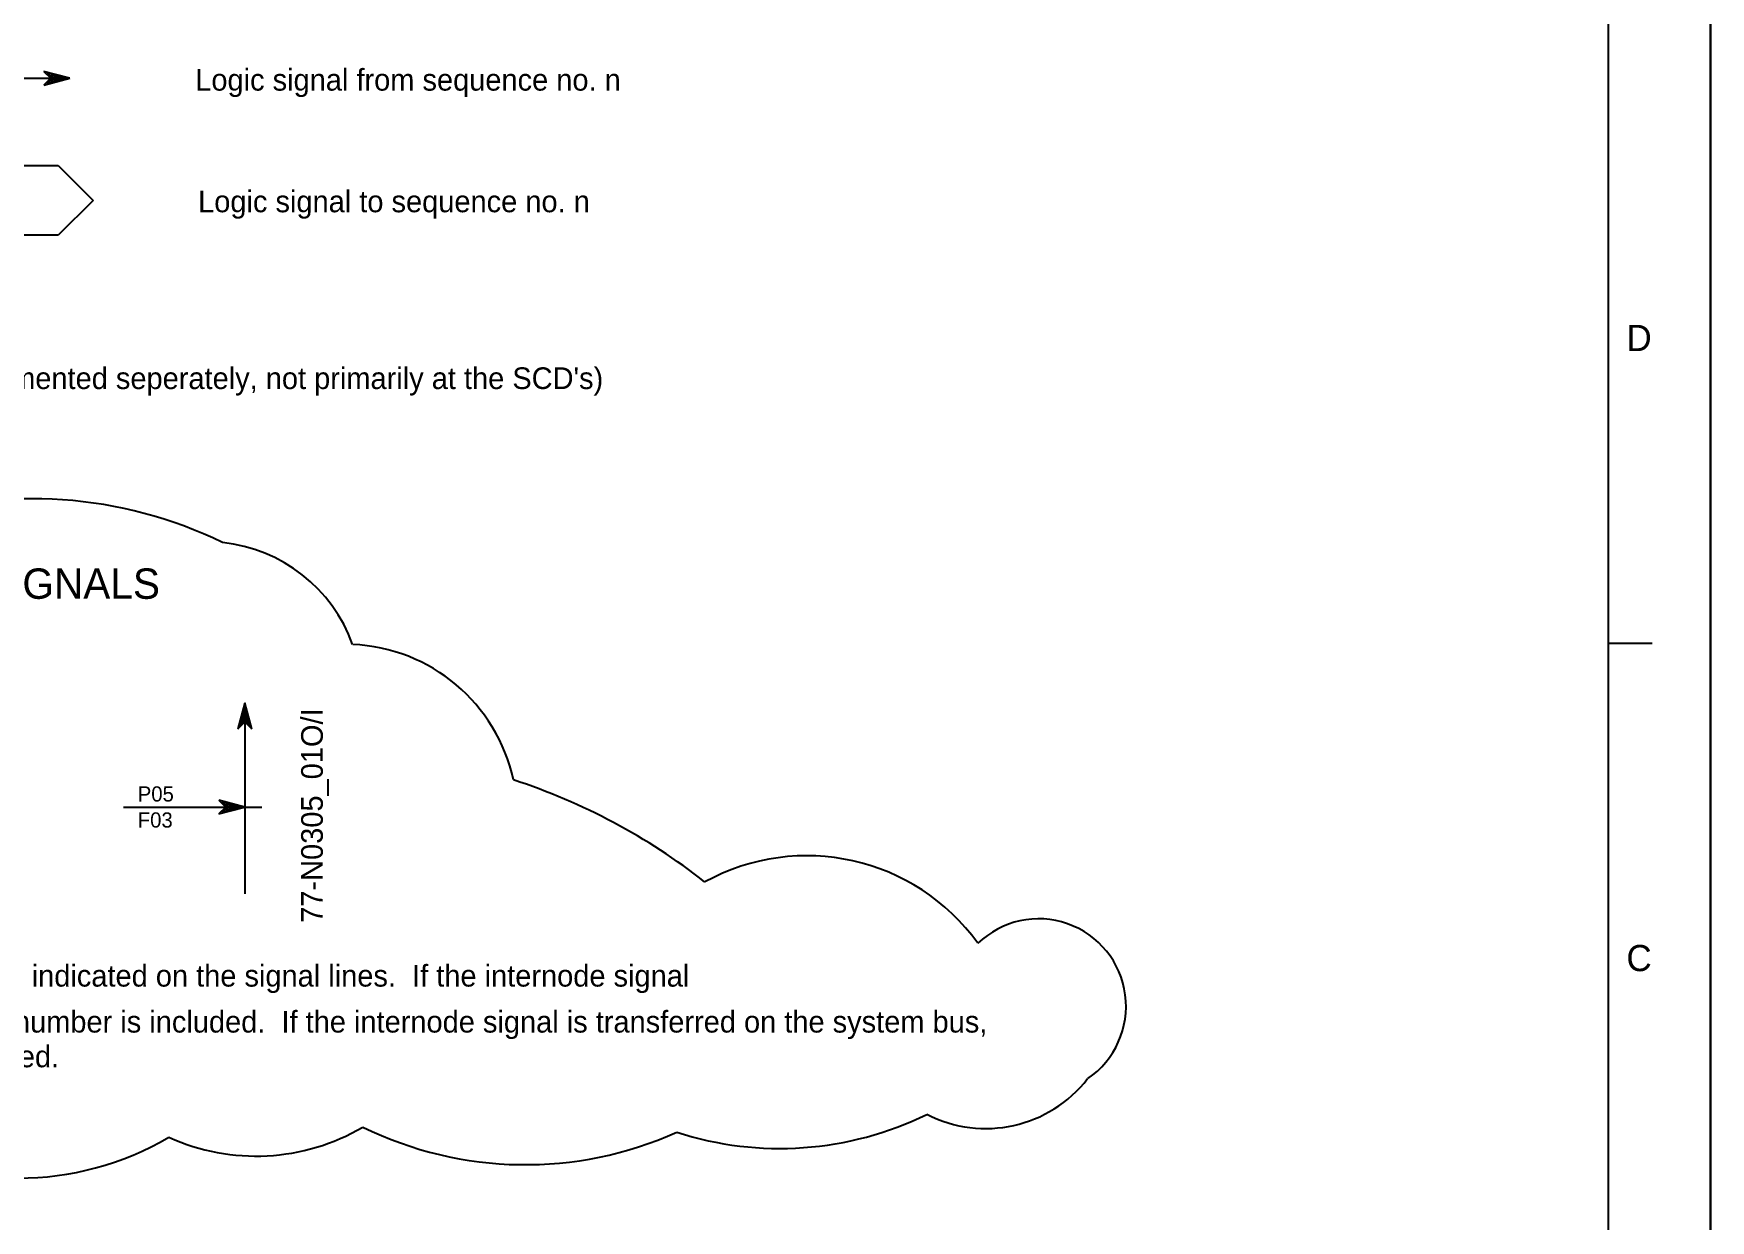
# Model space of a CAD drawing. Extents: x 0 to 841, y 0 to 594.
# Drawn here: x 647.6 to 841, y 160.3 to 297.2 of the extents above; entities that cross this region are included whole.
import ezdxf

# ---------------------------------------------------------------- set-up
doc = ezdxf.new("R2010")
doc.units = 0
for name, color, linetype in [('01-LIN-025-A', 7, 'Continuous'), ('09-LIN-050-B', 7, 'Continuous'), ('12-LIN-100-A', 7, 'Continuous'), ('18-LIN-025-SP', 7, 'Continuous'), ('45-', 7, 'Continuous'), ('46-', 7, 'Continuous'), ('51-REV-035-CLD', 7, 'Continuous')]:
    doc.layers.add(name, color=color, linetype=linetype)

msp = doc.modelspace()

# ---------------------------------------------------------------- linework, layer by layer
at = {"layer": '01-LIN-025-A'}
for p, q in [((829.26, 112.01), (829.26, 582.23)), ((834.27, 226.84), (829.26, 226.84))]:
    msp.add_line(p, q, dxfattribs=at)
msp.add_lwpolyline([(658, 208), (673.95, 208)], dxfattribs=at)
at = {"layer": '09-LIN-050-B'}
msp.add_lwpolyline([(0, 0), (841, 0), (841, 594), (0, 594)], close=True, dxfattribs=at)
at = {"layer": '12-LIN-100-A'}
for p, q in [((640.5, 281.93), (650.5, 281.93)), ((650.5, 281.93), (654.5, 277.93)), ((654.5, 277.93), (650.5, 273.93)), ((650.5, 273.93), (640.5, 273.93))]:
    msp.add_line(p, q, dxfattribs=at)
msp.add_lwpolyline([(0, 594), (841, 594), (841, 0), (0, 0)], close=True, dxfattribs=at)
at = {"layer": '18-LIN-025-SP'}
msp.add_line((672, 220), (672, 198), dxfattribs=at)
at = {"layer": '46-'}
for p, q in [((651.83, 292), (648.83, 292.8)), ((648.83, 292.8), (649.63, 292)), ((649.63, 292), (648.83, 291.2)), ((648.83, 291.2), (651.83, 292)), ((651.43, 292), (649.23, 292.6)), ((649.23, 292.6), (649.83, 292)), ((649.83, 292), (649.23, 291.4)), ((649.23, 291.4), (651.43, 292)), ((651.03, 292), (649.63, 292.4)), ((649.63, 292.4), (650.03, 292)), ((650.03, 292), (649.63, 291.6)), ((649.63, 291.6), (651.03, 292)), ((650.63, 292), (650.03, 292.2)), ((650.03, 292.2), (650.23, 292)), ((650.23, 292), (650.03, 291.8)), ((650.03, 291.8), (650.63, 292)), ((672, 220), (671.2, 217)), ((672, 219.6), (671.4, 217.4)), ((672, 219.2), (671.6, 217.8)), ((672, 218.8), (671.8, 218.2)), ((672.8, 217), (672, 220)), ((672.6, 217.4), (672, 219.6)), ((672.4, 217.8), (672, 219.2)), ((672.2, 218.2), (672, 218.8)), ((671.2, 217), (672, 217.8)), ((671.4, 217.4), (672, 218)), ((671.6, 217.8), (672, 218.2)), ((671.8, 218.2), (672, 218.4)), ((672, 218.4), (672.2, 218.2)), ((672, 218.2), (672.4, 217.8)), ((672, 218), (672.6, 217.4)), ((672, 217.8), (672.8, 217)), ((672, 208), (669, 208.8)), ((669, 208.8), (669.8, 208)), ((669.8, 208), (669, 207.2)), ((669, 207.2), (672, 208)), ((671.6, 208), (669.4, 208.6)), ((669.4, 208.6), (670, 208)), ((670, 208), (669.4, 207.4)), ((669.4, 207.4), (671.6, 208)), ((671.2, 208), (669.8, 208.4)), ((669.8, 208.4), (670.2, 208)), ((670.2, 208), (669.8, 207.6)), ((669.8, 207.6), (671.2, 208)), ((670.8, 208), (670.2, 208.2)), ((670.2, 208.2), (670.4, 208)), ((670.4, 208), (670.2, 207.8)), ((670.2, 207.8), (670.8, 208))]:
    msp.add_line(p, q, dxfattribs=at)
msp.add_lwpolyline([(625.28, 292), (651.83, 292)], dxfattribs=at)
at = {"layer": '51-REV-035-CLD'}
for centre, radius, start, end in [((647.41, 192.86), 50.68, 64.2492, 107.6437), ((667.52, 220.61), 17.99, 19.8704, 83.9144), ((683.59, 206.9), 19.85, 12.31, 87.5442), ((680.77, 142.91), 71.74, 51.8865, 71.9686), ((736.8, 178.03), 24.35, 35.8635, 118.8522), ((763.53, 185.03), 10.08, 304.1827, 133.9236), ((757.44, 185.8), 14.86, 242.8189, 322.2387), ((733.68, 207.24), 38.6, 252.0888, 296.0825), ((673.3, 192.1), 24.34, 245.6225, 300.403), ((704.34, 209.36), 42.59, 243.9155, 294.2214), ((645.88, 199.58), 34.36, 239.6464, 300.3536)]:
    msp.add_arc(centre, radius, start, end, dxfattribs=at)

# ---------------------------------------------------------------- texts
at = {"layer": '01-LIN-025-A'}
for s, p in [('D', (831.31, 260.56)), ('C', (831.31, 189.08))]:
    msp.add_text(s, height=3.02, dxfattribs=at).set_placement(p)
at = {"layer": '12-LIN-100-A'}
for s, height, p in [('Logic signal from sequence no. n', 2.5, (666.29, 290.58)), ('Logic signal to sequence no. n', 2.5, (666.62, 276.56)), ("(Sequences are documented seperately, not primarily at the SCD's)", 2.5, (613.28, 256.18)), ('INTERNODE SIGNALS', 3.5, (613.07, 232)), ('Internode signals are indicated on the signal lines.  If the internode signal', 2.5, (615.28, 187.3)), ('is hardwired, the tagnumber is included.  If the internode signal is transferred on the system bus,', 2.5, (615.28, 182)), ('the signal is not tagged.', 2.5, (615.28, 178))]:
    msp.add_text(s, height=height, dxfattribs=at).set_placement(p)
msp.add_text('77-N0305_01O/I', height=2.5, rotation=90, dxfattribs=at).set_placement((681, 194.65))
at = {"layer": '45-'}
for s, p in [('P05', (659.66, 208.63)), ('F03', (659.66, 205.63))]:
    msp.add_text(s, height=1.75, dxfattribs=at).set_placement(p)

doc.saveas('drawing.dxf')
